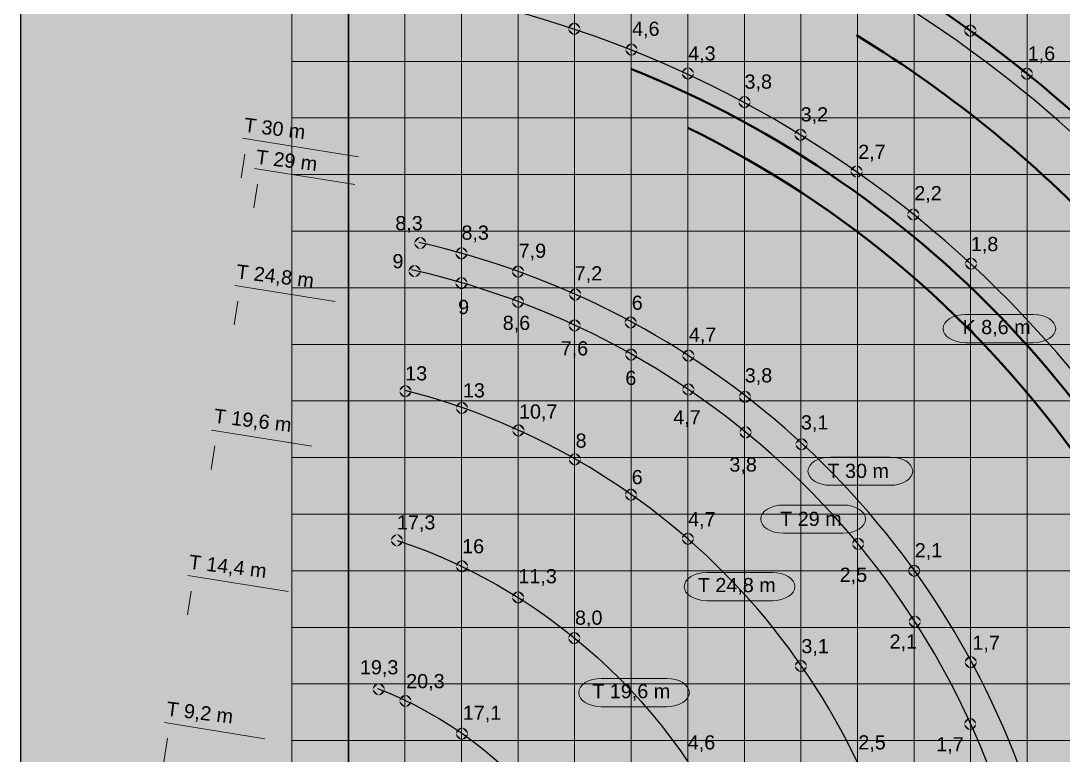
# Model space of a CAD drawing. Header units: millimetres. Extents: x -9578 to 51010, y -8688 to 62384.
# Drawn here: x -9578 to 27271, y 11484 to 37432 of the extents above; entities that cross this region are included whole.
import ezdxf

# ---------------------------------------------------------------- set-up
doc = ezdxf.new("R2010")
doc.units = ezdxf.units.MM
doc.layers.add('Layer1', color=253, linetype='Continuous', lineweight=15)
for name, color, linetype in [('PDF_Geometry', 250, 'Continuous'), ('PDF_Solid Fills', 250, 'Continuous'), ('PDF_Text', 250, 'Continuous')]:
    doc.layers.add(name, color=color, linetype=linetype)
doc.styles.add('PDF LiebherrText-CondensedRegular', font='arial.ttf')

msp = doc.modelspace()

# ---------------------------------------------------------------- hatches: boundary and pattern name
at = {"lineweight": 35, "true_color": 0xfff1c8, "transparency": 33554687}
h = msp.add_hatch(color=254, dxfattribs=at)
h.dxf.hatch_style = 1
h.paths.add_polyline_path([(51010, -8688), (-9578, -8688), (-9578, 62384), (51010, 62384)])
at = {"layer": 'PDF_Solid Fills', "transparency": 33554687}
h = msp.add_hatch(color=256, dxfattribs=at)
h.paths.add_polyline_path([(10202, 37154, 0.414162), (9990, 37366)], flags=0)
h.paths.add_polyline_path([(9990, 36942, 0.414236), (10202, 37154)], flags=0)
h.paths.add_polyline_path([(9778, 37154, 0.414329), (9990, 36942)], flags=0)
h.paths.add_polyline_path([(9990, 37366, 0.414254), (9778, 37154)], flags=0)
h = msp.add_hatch(color=256, dxfattribs=at)
h.paths.add_polyline_path([(24204, 37085, 0.414162), (23992, 37297)], flags=0)
h.paths.add_polyline_path([(23992, 36873, 0.414236), (24204, 37085)], flags=0)
h.paths.add_polyline_path([(23780, 37085, 0.414329), (23992, 36873)], flags=0)
h.paths.add_polyline_path([(23992, 37297, 0.414254), (23780, 37085)], flags=0)
h = msp.add_hatch(color=256, dxfattribs=at)
h.paths.add_polyline_path([(12220, 36415, 0.414087), (12009, 36627)], flags=0)
h.paths.add_polyline_path([(12009, 36203, 0.414162), (12220, 36415)], flags=0)
h.paths.add_polyline_path([(11797, 36415, 0.414403), (12009, 36203)], flags=0)
h.paths.add_polyline_path([(12009, 36627, 0.414329), (11797, 36415)], flags=0)
h = msp.add_hatch(color=256, dxfattribs=at)
h.paths.add_polyline_path([(14214, 35574, 0.414162), (14003, 35786)], flags=0)
h.paths.add_polyline_path([(14003, 35362, 0.414254), (14214, 35574)], flags=0)
h.paths.add_polyline_path([(13791, 35574, 0.414162), (14003, 35362)], flags=0)
h.paths.add_polyline_path([(14003, 35786, 0.414069), (13791, 35574)], flags=0)
h = msp.add_hatch(color=256, dxfattribs=at)
h.paths.add_polyline_path([(26200, 35564, 0.414162), (25988, 35776)], flags=0)
h.paths.add_polyline_path([(25988, 35352, 0.414236), (26200, 35564)], flags=0)
h.paths.add_polyline_path([(25776, 35564, 0.414329), (25988, 35352)], flags=0)
h.paths.add_polyline_path([(25988, 35776, 0.414254), (25776, 35564)], flags=0)
h = msp.add_hatch(color=256, dxfattribs=at)
h.paths.add_polyline_path([(16218, 34563, 0.414162), (16006, 34775)], flags=0)
h.paths.add_polyline_path([(16006, 34351, 0.414254), (16218, 34563)], flags=0)
h.paths.add_polyline_path([(15794, 34563, 0.414162), (16006, 34351)], flags=0)
h.paths.add_polyline_path([(16006, 34775, 0.414069), (15794, 34563)], flags=0)
h = msp.add_hatch(color=256, dxfattribs=at)
h.paths.add_polyline_path([(18197, 33406, 0.414162), (17985, 33618)], flags=0)
h.paths.add_polyline_path([(17985, 33194, 0.414254), (18197, 33406)], flags=0)
h.paths.add_polyline_path([(17773, 33406, 0.414162), (17985, 33194)], flags=0)
h.paths.add_polyline_path([(17985, 33618, 0.414069), (17773, 33406)], flags=0)
h = msp.add_hatch(color=256, dxfattribs=at)
h.paths.add_polyline_path([(20181, 32109, 0.414162), (19969, 32321)], flags=0)
h.paths.add_polyline_path([(19969, 31897, 0.414254), (20181, 32109)], flags=0)
h.paths.add_polyline_path([(19757, 32109, 0.414162), (19969, 31897)], flags=0)
h.paths.add_polyline_path([(19969, 32321, 0.414069), (19757, 32109)], flags=0)
h = msp.add_hatch(color=256, dxfattribs=at)
h.paths.add_polyline_path([(22187, 30589, 0.413995), (21975, 30800)], flags=0)
h.paths.add_polyline_path([(21975, 30377, 0.414162), (22187, 30589)], flags=0)
h.paths.add_polyline_path([(21763, 30589, 0.414069), (21975, 30377)], flags=0)
h.paths.add_polyline_path([(21975, 30800, 0.413903), (21763, 30589)], flags=0)
h = msp.add_hatch(color=256, dxfattribs=at)
h.paths.add_polyline_path([(4757, 29580, 0.414069), (4545, 29792)], flags=0)
h.paths.add_polyline_path([(4545, 29368, 0.414162), (4757, 29580)], flags=0)
h.paths.add_polyline_path([(4333, 29580, 0.414162), (4545, 29368)], flags=0)
h.paths.add_polyline_path([(4545, 29792, 0.414069), (4333, 29580)], flags=0)
h = msp.add_hatch(color=256, dxfattribs=at)
h.paths.add_polyline_path([(6212, 29216, 0.414162), (6000, 29428)], flags=0)
h.paths.add_polyline_path([(6000, 29004, 0.414254), (6212, 29216)], flags=0)
h.paths.add_polyline_path([(5788, 29216, 0.414254), (6000, 29004)], flags=0)
h.paths.add_polyline_path([(6000, 29428, 0.414162), (5788, 29216)], flags=0)
h = msp.add_hatch(color=256, dxfattribs=at)
h.paths.add_polyline_path([(4555, 28590, 0.414087), (4343, 28802)], flags=0)
h.paths.add_polyline_path([(4343, 28378, 0.413995), (4555, 28590)], flags=0)
h.paths.add_polyline_path([(4131, 28590, 0.414236), (4343, 28378)], flags=0)
h.paths.add_polyline_path([(4343, 28802, 0.414329), (4131, 28590)], flags=0)
h = msp.add_hatch(color=256, dxfattribs=at)
h.paths.add_polyline_path([(8212, 28570, 0.414162), (8000, 28782)], flags=0)
h.paths.add_polyline_path([(8000, 28358, 0.414069), (8212, 28570)], flags=0)
h.paths.add_polyline_path([(7788, 28570, 0.414162), (8000, 28358)], flags=0)
h.paths.add_polyline_path([(8000, 28782, 0.414254), (7788, 28570)], flags=0)
h = msp.add_hatch(color=256, dxfattribs=at)
h.paths.add_polyline_path([(24228, 28852, 0.414162), (24016, 29064)], flags=0)
h.paths.add_polyline_path([(24016, 28640, 0.414069), (24228, 28852)], flags=0)
h.paths.add_polyline_path([(23804, 28852, 0.414162), (24016, 28640)], flags=0)
h.paths.add_polyline_path([(24016, 29064, 0.414254), (23804, 28852)], flags=0)
h = msp.add_hatch(color=256, dxfattribs=at)
h.paths.add_polyline_path([(6212, 28165, 0.414162), (6000, 28377)], flags=0)
h.paths.add_polyline_path([(6000, 27954, 0.414254), (6212, 28165)], flags=0)
h.paths.add_polyline_path([(5788, 28165, 0.414254), (6000, 27954)], flags=0)
h.paths.add_polyline_path([(6000, 28377, 0.414162), (5788, 28165)], flags=0)
h = msp.add_hatch(color=256, dxfattribs=at)
h.paths.add_polyline_path([(8212, 27503, 0.414162), (8000, 27715)], flags=0)
h.paths.add_polyline_path([(8000, 27291, 0.414069), (8212, 27503)], flags=0)
h.paths.add_polyline_path([(7788, 27503, 0.414162), (8000, 27291)], flags=0)
h.paths.add_polyline_path([(8000, 27715, 0.414254), (7788, 27503)], flags=0)
h = msp.add_hatch(color=256, dxfattribs=at)
h.paths.add_polyline_path([(10233, 27761, 0.414236), (10021, 27973)], flags=0)
h.paths.add_polyline_path([(10021, 27549, 0.414236), (10233, 27761)], flags=0)
h.paths.add_polyline_path([(9809, 27761, 0.413995), (10021, 27549)], flags=0)
h.paths.add_polyline_path([(10021, 27973, 0.413995), (9809, 27761)], flags=0)
h = msp.add_hatch(color=256, dxfattribs=at)
h.paths.add_polyline_path([(12193, 26775, 0.414087), (11981, 26987)], flags=0)
h.paths.add_polyline_path([(11981, 26563, 0.413995), (12193, 26775)], flags=0)
h.paths.add_polyline_path([(11769, 26775, 0.414236), (11981, 26563)], flags=0)
h.paths.add_polyline_path([(11981, 26987, 0.414329), (11769, 26775)], flags=0)
h = msp.add_hatch(color=256, dxfattribs=at)
h.paths.add_polyline_path([(10213, 26670, 0.414162), (10001, 26882)], flags=0)
h.paths.add_polyline_path([(10001, 26458, 0.414069), (10213, 26670)], flags=0)
h.paths.add_polyline_path([(9789, 26670, 0.414162), (10001, 26458)], flags=0)
h.paths.add_polyline_path([(10001, 26882, 0.414254), (9789, 26670)], flags=0)
h = msp.add_hatch(color=256, dxfattribs=at)
h.paths.add_polyline_path([(12213, 25639, 0.414069), (12001, 25851)], flags=0)
h.paths.add_polyline_path([(12001, 25427, 0.414162), (12213, 25639)], flags=0)
h.paths.add_polyline_path([(11789, 25639, 0.414254), (12001, 25427)], flags=0)
h.paths.add_polyline_path([(12001, 25851, 0.414162), (11789, 25639)], flags=0)
h = msp.add_hatch(color=256, dxfattribs=at)
h.paths.add_polyline_path([(14234, 25599, 0.414254), (14022, 25811)], flags=0)
h.paths.add_polyline_path([(14022, 25387, 0.414162), (14234, 25599)], flags=0)
h.paths.add_polyline_path([(13810, 25599, 0.414069), (14022, 25387)], flags=0)
h.paths.add_polyline_path([(14022, 25811, 0.414162), (13810, 25599)], flags=0)
h = msp.add_hatch(color=256, dxfattribs=at)
h.paths.add_polyline_path([(4231, 24346, 0.414069), (4019, 24558)], flags=0)
h.paths.add_polyline_path([(4019, 24134, 0.414162), (4231, 24346)], flags=0)
h.paths.add_polyline_path([(3807, 24346, 0.414162), (4019, 24134)], flags=0)
h.paths.add_polyline_path([(4019, 24558, 0.414069), (3807, 24346)], flags=0)
h = msp.add_hatch(color=256, dxfattribs=at)
h.paths.add_polyline_path([(14234, 24407, 0.414254), (14022, 24619)], flags=0)
h.paths.add_polyline_path([(14022, 24195, 0.414162), (14234, 24407)], flags=0)
h.paths.add_polyline_path([(13810, 24407, 0.414069), (14022, 24195)], flags=0)
h.paths.add_polyline_path([(14022, 24619, 0.414162), (13810, 24407)], flags=0)
h = msp.add_hatch(color=256, dxfattribs=at)
h.paths.add_polyline_path([(16234, 24144, 0.414254), (16022, 24356)], flags=0)
h.paths.add_polyline_path([(16022, 23932, 0.414162), (16234, 24144)], flags=0)
h.paths.add_polyline_path([(15811, 24144, 0.414069), (16022, 23932)], flags=0)
h.paths.add_polyline_path([(16022, 24356, 0.414162), (15811, 24144)], flags=0)
h = msp.add_hatch(color=256, dxfattribs=at)
h.paths.add_polyline_path([(6228, 23751, 0.414254), (6016, 23963)], flags=0)
h.paths.add_polyline_path([(6016, 23539, 0.414162), (6228, 23751)], flags=0)
h.paths.add_polyline_path([(5804, 23751, 0.414069), (6016, 23539)], flags=0)
h.paths.add_polyline_path([(6016, 23963, 0.414162), (5804, 23751)], flags=0)
h = msp.add_hatch(color=256, dxfattribs=at)
h.paths.add_polyline_path([(8225, 22959, 0.414236), (8013, 23171)], flags=0)
h.paths.add_polyline_path([(8013, 22747, 0.414329), (8225, 22959)], flags=0)
h.paths.add_polyline_path([(7801, 22959, 0.414087), (8013, 22747)], flags=0)
h.paths.add_polyline_path([(8013, 23171, 0.413995), (7801, 22959)], flags=0)
h = msp.add_hatch(color=256, dxfattribs=at)
h.paths.add_polyline_path([(16255, 22891, 0.414162), (16043, 23103)], flags=0)
h.paths.add_polyline_path([(16043, 22679, 0.414254), (16255, 22891)], flags=0)
h.paths.add_polyline_path([(15831, 22891, 0.414162), (16043, 22679)], flags=0)
h.paths.add_polyline_path([(16043, 23103, 0.414069), (15831, 22891)], flags=0)
h = msp.add_hatch(color=256, dxfattribs=at)
h.paths.add_polyline_path([(18235, 22467, 0.414254), (18023, 22678)], flags=0)
h.paths.add_polyline_path([(18023, 22255, 0.414162), (18235, 22467)], flags=0)
h.paths.add_polyline_path([(17811, 22467, 0.414069), (18023, 22255)], flags=0)
h.paths.add_polyline_path([(18023, 22678, 0.414162), (17811, 22467)], flags=0)
h = msp.add_hatch(color=256, dxfattribs=at)
h.paths.add_polyline_path([(10222, 21937, 0.414069), (10010, 22149)], flags=0)
h.paths.add_polyline_path([(10010, 21725, 0.414162), (10222, 21937)], flags=0)
h.paths.add_polyline_path([(9798, 21937, 0.414254), (10010, 21725)], flags=0)
h.paths.add_polyline_path([(10010, 22149, 0.414162), (9798, 21937)], flags=0)
h = msp.add_hatch(color=256, dxfattribs=at)
h.paths.add_polyline_path([(12204, 20687, 0.414254), (11992, 20899)], flags=0)
h.paths.add_polyline_path([(11992, 20475, 0.414162), (12204, 20687)], flags=0)
h.paths.add_polyline_path([(11780, 20687, 0.414069), (11992, 20475)], flags=0)
h.paths.add_polyline_path([(11992, 20899, 0.414162), (11780, 20687)], flags=0)
h = msp.add_hatch(color=256, dxfattribs=at)
h.paths.add_polyline_path([(3929, 19075, 0.414162), (3717, 19287)], flags=0)
h.paths.add_polyline_path([(3717, 18863, 0.414069), (3929, 19075)], flags=0)
h.paths.add_polyline_path([(3505, 19075, 0.414069), (3717, 18863)], flags=0)
h.paths.add_polyline_path([(3717, 19287, 0.414162), (3505, 19075)], flags=0)
h = msp.add_hatch(color=256, dxfattribs=at)
h.paths.add_polyline_path([(14216, 19132, 0.414162), (14004, 19344)], flags=0)
h.paths.add_polyline_path([(14004, 18920, 0.414069), (14216, 19132)], flags=0)
h.paths.add_polyline_path([(13792, 19132, 0.414162), (14004, 18920)], flags=0)
h.paths.add_polyline_path([(14004, 19344, 0.414254), (13792, 19132)], flags=0)
h = msp.add_hatch(color=256, dxfattribs=at)
h.paths.add_polyline_path([(20235, 18950, 0.414162), (20024, 19162)], flags=0)
h.paths.add_polyline_path([(20024, 18738, 0.414254), (20235, 18950)], flags=0)
h.paths.add_polyline_path([(19812, 18950, 0.414162), (20024, 18738)], flags=0)
h.paths.add_polyline_path([(20024, 19162, 0.414069), (19812, 18950)], flags=0)
h = msp.add_hatch(color=256, dxfattribs=at)
h.paths.add_polyline_path([(6228, 18157, 0.414254), (6016, 18368)], flags=0)
h.paths.add_polyline_path([(6016, 17945, 0.414162), (6228, 18157)], flags=0)
h.paths.add_polyline_path([(5804, 18157, 0.414069), (6016, 17945)], flags=0)
h.paths.add_polyline_path([(6016, 18368, 0.414162), (5804, 18157)], flags=0)
h = msp.add_hatch(color=256, dxfattribs=at)
h.paths.add_polyline_path([(22216, 18000, 0.414069), (22004, 18212)], flags=0)
h.paths.add_polyline_path([(22004, 17789, 0.414162), (22216, 18000)], flags=0)
h.paths.add_polyline_path([(21792, 18000, 0.414162), (22004, 17789)], flags=0)
h.paths.add_polyline_path([(22004, 18212, 0.414069), (21792, 18000)], flags=0)
h = msp.add_hatch(color=256, dxfattribs=at)
h.paths.add_polyline_path([(8215, 17056, 0.414162), (8003, 17268)], flags=0)
h.paths.add_polyline_path([(8003, 16844, 0.414069), (8215, 17056)], flags=0)
h.paths.add_polyline_path([(7791, 17056, 0.414162), (8003, 16844)], flags=0)
h.paths.add_polyline_path([(8003, 17268, 0.414254), (7791, 17056)], flags=0)
h = msp.add_hatch(color=256, dxfattribs=at)
h.paths.add_polyline_path([(22236, 16202, 0.414069), (22024, 16414)], flags=0)
h.paths.add_polyline_path([(22024, 15990, 0.414162), (22236, 16202)], flags=0)
h.paths.add_polyline_path([(21812, 16202, 0.414162), (22024, 15990)], flags=0)
h.paths.add_polyline_path([(22024, 16414, 0.414069), (21812, 16202)], flags=0)
h = msp.add_hatch(color=256, dxfattribs=at)
h.paths.add_polyline_path([(10200, 15621, 0.414069), (9988, 15833)], flags=0)
h.paths.add_polyline_path([(9988, 15409, 0.414162), (10200, 15621)], flags=0)
h.paths.add_polyline_path([(9777, 15621, 0.414254), (9988, 15409)], flags=0)
h.paths.add_polyline_path([(9988, 15833, 0.414162), (9777, 15621)], flags=0)
h = msp.add_hatch(color=256, dxfattribs=at)
h.paths.add_polyline_path([(18210, 14635, 0.414162), (17998, 14847)], flags=0)
h.paths.add_polyline_path([(17998, 14423, 0.414254), (18210, 14635)], flags=0)
h.paths.add_polyline_path([(17786, 14635, 0.414162), (17998, 14423)], flags=0)
h.paths.add_polyline_path([(17998, 14847, 0.414069), (17786, 14635)], flags=0)
h = msp.add_hatch(color=256, dxfattribs=at)
h.paths.add_polyline_path([(24216, 14767, 0.414162), (24004, 14979)], flags=0)
h.paths.add_polyline_path([(24004, 14555, 0.414254), (24216, 14767)], flags=0)
h.paths.add_polyline_path([(23792, 14767, 0.414254), (24004, 14555)], flags=0)
h.paths.add_polyline_path([(24004, 14979, 0.414162), (23792, 14767)], flags=0)
h = msp.add_hatch(color=256, dxfattribs=at)
h.paths.add_polyline_path([(3286, 13812, 0.414236), (3074, 14024)], flags=0)
h.paths.add_polyline_path([(3074, 13600, 0.414329), (3286, 13812)], flags=0)
h.paths.add_polyline_path([(2862, 13812, 0.414087), (3074, 13600)], flags=0)
h.paths.add_polyline_path([(3074, 14024, 0.413995), (2862, 13812)], flags=0)
h = msp.add_hatch(color=256, dxfattribs=at)
h.paths.add_polyline_path([(4231, 13400, 0.414162), (4019, 13612)], flags=0)
h.paths.add_polyline_path([(4019, 13188, 0.414069), (4231, 13400)], flags=0)
h.paths.add_polyline_path([(3807, 13400, 0.414069), (4019, 13188)], flags=0)
h.paths.add_polyline_path([(4019, 13612, 0.414162), (3807, 13400)], flags=0)
h = msp.add_hatch(color=256, dxfattribs=at)
h.paths.add_polyline_path([(24196, 12584, 0.414162), (23984, 12796)], flags=0)
h.paths.add_polyline_path([(23984, 12373, 0.414254), (24196, 12584)], flags=0)
h.paths.add_polyline_path([(23772, 12584, 0.414162), (23984, 12373)], flags=0)
h.paths.add_polyline_path([(23984, 12796, 0.414069), (23772, 12584)], flags=0)
h = msp.add_hatch(color=256, dxfattribs=at)
h.paths.add_polyline_path([(6228, 12241, 0.414254), (6016, 12453)], flags=0)
h.paths.add_polyline_path([(6016, 12030, 0.414162), (6228, 12241)], flags=0)
h.paths.add_polyline_path([(5804, 12241, 0.414069), (6016, 12030)], flags=0)
h.paths.add_polyline_path([(6016, 12453, 0.414162), (5804, 12241)], flags=0)

# ---------------------------------------------------------------- linework, layer by layer
at = {"transparency": 16777216}
msp.add_lwpolyline([(51010, -8688), (-9578, -8688), (-9578, 62384), (51010, 62384)], close=True, dxfattribs=at)
at = {"layer": 'Layer1', "transparency": 16777216}
for points in [[(0, 0), (0, 52007)], [(4000, -8), (4000, 51988)], [(6000, -8), (6000, 51988)], [(8000, -8), (8000, 51988)], [(10000, 47984), (10000, -8), (10000, 51988)], [(12000, -8), (12000, 51988)], [(14000, -8), (14000, 51988)], [(16000, -8), (16000, 51988)], [(18000, -8), (18000, 51988)], [(20000, 47984), (20000, -8), (20000, 51988)], [(22000, 47984), (22000, -8), (22000, 51988)], [(24000, 47984), (24000, -8), (24000, 51988)], [(26000, -8), (26000, 51988)], [(2000, -8), (2000, 47984)], [(4000, -8), (4000, 47984)], [(6000, -8), (6000, 47984)], [(8000, -8), (8000, 47984)], [(12000, -8), (12000, 47984)], [(14000, -8), (14000, 47984)], [(16000, -8), (16000, 47984)], [(18000, -8), (18000, 47984)], [(26000, -8), (26000, 47984)], [(23, 36000), (41999, 36000)], [(23, 34000), (41999, 34000)], [(23, 32000), (41999, 32000)], [(23, 30000), (41999, 30000)], [(23, 28000), (41999, 28000)], [(23, 26000), (41999, 26000)], [(23, 24000), (41999, 24000)], [(23, 22000), (41999, 22000)], [(23, 20000), (41999, 20000)], [(23, 18000), (41999, 18000)], [(23, 16000), (41999, 16000)], [(23, 14000), (41999, 14000)], [(23, 12000), (41999, 12000)]]:
    msp.add_lwpolyline(points, dxfattribs=at)
at = {"layer": 'PDF_Geometry', "lineweight": 30}
msp.add_lwpolyline([(2000, 4005), (2000, 51988)], dxfattribs=at)
at = {"layer": 'PDF_Geometry', "lineweight": 20}
for points in [[(26210, 27057), (23824, 27057)], [(23824, 26059), (26210, 26059)], [(21155, 22017), (19048, 22017)], [(19048, 21020), (21155, 21020)], [(19485, 20323), (17377, 20323)], [(17377, 19326), (19485, 19326)], [(16990, 17941), (14674, 17941)], [(14674, 16943), (16990, 16943)], [(13258, 14192), (10942, 14192)], [(10942, 13195), (13258, 13195)]]:
    msp.add_lwpolyline(points, dxfattribs=at)
at = {"layer": 'PDF_Geometry', "lineweight": 40}
for centre, radius, start, end in [((-2065, 671), 44776, 26.5195, 75.6889), ((-2139, 614), 42510, 26.2222, 58.6751), ((-2077, 678), 37779, 17.2016, 68.1349), ((-2115, 632), 36742, 34.9852, 63.9751)]:
    msp.add_arc(centre, radius, start, end, dxfattribs=at)
at = {"layer": 'PDF_Geometry'}
for centre, radius, start, end in [((-1984, 626), 44195, 18.2161, 66.028), ((-2400, 197), 38960, 16.8647, 75.9145), ((-2039, 705), 29628, 18.7724, 77.2693), ((-2030, 721), 28610, 11.4282, 77.3472), ((-2027, 727), 24401, 9.8556, 75.6723), ((-2016, 740), 14032, 6.4233, 68.8856)]:
    msp.add_arc(centre, radius, start, end, dxfattribs=at)
at = {"layer": 'PDF_Geometry', "lineweight": 20}
for points in [[(23824, 27057), (23384, 27057), (23025, 26832), (23025, 26558)], [(27010, 26558), (27010, 26832), (26650, 27057), (26210, 27057)], [(23025, 26558), (23025, 26284), (23384, 26059), (23824, 26059)], [(26210, 26059), (26650, 26059), (27010, 26284), (27010, 26558)], [(19048, 22017), (18608, 22017), (18248, 21793), (18248, 21519)], [(21954, 21519), (21954, 21793), (21595, 22017), (21155, 22017)], [(18248, 21519), (18248, 21245), (18608, 21020), (19048, 21020)], [(21155, 21020), (21595, 21020), (21954, 21245), (21954, 21519)], [(17377, 20323), (16938, 20323), (16578, 20099), (16578, 19824)], [(20284, 19824), (20284, 20099), (19924, 20323), (19485, 20323)], [(16578, 19824), (16578, 19550), (16938, 19326), (17377, 19326)], [(19485, 19326), (19924, 19326), (20284, 19550), (20284, 19824)], [(14674, 17941), (14234, 17941), (13874, 17716), (13874, 17442)], [(17789, 17442), (17789, 17716), (17430, 17941), (16990, 17941)], [(13874, 17442), (13874, 17168), (14234, 16943), (14674, 16943)], [(16990, 16943), (17430, 16943), (17789, 17168), (17789, 17442)], [(10942, 14192), (10503, 14192), (10143, 13968), (10143, 13694)], [(14058, 13694), (14058, 13968), (13698, 14192), (13258, 14192)], [(10143, 13694), (10143, 13420), (10503, 13195), (10942, 13195)], [(13258, 13195), (13698, 13195), (14058, 13420), (14058, 13694)]]:
    msp.add_open_spline(points, degree=3, dxfattribs=at)
at = {"layer": 'PDF_Geometry'}
msp.add_open_spline([(3724, 19074), (9292, 17241), (14002, 12811), (16006, 7323)], degree=3, dxfattribs=at)
at = {"layer": 'PDF_Text', "lineweight": 20}
for points in [[(-1743, 33285), (2360, 32627)], [(-1793, 31888), (-1663, 32724)], [(-1323, 32218), (2225, 31646)], [(-1339, 30828), (-1209, 31664)], [(-2016, 28082), (1532, 27511)], [(-2033, 26692), (-1902, 27528)], [(-2839, 22971), (710, 22400)], [(-2855, 21581), (-2725, 22417)], [(-3673, 17837), (-124, 17266)], [(-3689, 16447), (-3559, 17283)], [(-4503, 12636), (-955, 12065)], [(-4519, 11246), (-4389, 12082)]]:
    msp.add_lwpolyline(points, dxfattribs=at)
for points in [[(-1522, 32586), (-1591, 33228), (-1852, 32638)], [(-1069, 31526), (-1138, 32168), (-1399, 31578)], [(-1762, 27391), (-1831, 28033), (-2092, 27442)], [(-2584, 22280), (-2653, 22922), (-2915, 22331)], [(-3418, 17146), (-3487, 17788), (-3749, 17197)], [(-4249, 11945), (-4318, 12587), (-4579, 11996)]]:
    msp.add_solid(points, dxfattribs=at)

# ---------------------------------------------------------------- texts
at = {"layer": 'PDF_Text', "char_height": 500, "attachment_point": 4, "style": 'PDF LiebherrText-CondensedRegular'}
for s, insert in [('4,6', (12030, 37106)), ('4,3', (14014, 36237)), ('1,6', (26017, 36233)), ('3,8', (16006, 35239)), ('3,2', (17991, 34082)), ('2,7', (20025, 32758)), ('2,2', (22008, 31296)), ('8,3', (3660, 30238)), ('8,3', (5998, 29902)), ('7,9', (8022, 29262)), ('1,8', (24007, 29499)), ('9', (3560, 28938)), ('7,2', (10004, 28463)), ('6', (12019, 27468)), ('9', (5882, 27317)), ('8,6', (7458, 26713)), ('4,7', (14038, 26299)), ('K 8,6 m', (23714, 26565)), ('7,6', (9507, 25813)), ('13', (4009, 24973)), ('6', (11792, 24811)), ('3,8', (16014, 24859)), ('13', (6049, 24371)), ('10,7', (8033, 23582)), ('4,7', (13486, 23377)), ('3,1', (18000, 23197)), ('8', (10035, 22595)), ('3,8', (15471, 21708)), ('T 30 m', (18938, 21526)), ('6', (12018, 21307)), ('17,3', (3717, 19663)), ('4,7', (14011, 19775)), ('T 29 m', (17267, 19831)), ('16', (6023, 18863)), ('2,1', (22025, 18679)), ('11,3', (8011, 17763)), ('2,5', (19370, 17812)), ('T 24,8 m', (14355, 17448)), ('8,0', (10013, 16296)), ('3,1', (18016, 15290)), ('2,1', (21133, 15453)), ('1,7', (24063, 15410)), ('19,3', (2409, 14544)), ('20,3', (4045, 14054)), ('T 19,6 m', (10623, 13700)), ('17,1', (6047, 12936)), ('4,6', (13999, 11888)), ('2,5', (20029, 11889)), ('1,7', (22783, 11823))]:
    msp.add_mtext(s, dxfattribs=dict(at, insert=insert))
at = {"layer": 'PDF_Text', "char_height": 500, "attachment_point": 4, "rotation": 353.0174, "style": 'PDF LiebherrText-CondensedRegular'}
for s, insert in [('T 30 m', (-1680, 33760)), ('T 29 m', (-1258, 32633)), ('T 24,8 m', (-1959, 28538)), ('T 19,6 m', (-2752, 23437)), ('T 14,4 m', (-3634, 18277)), ('T 9,2 m', (-4430, 13087))]:
    msp.add_mtext(s, dxfattribs=dict(at, insert=insert))

doc.saveas('drawing.dxf')
